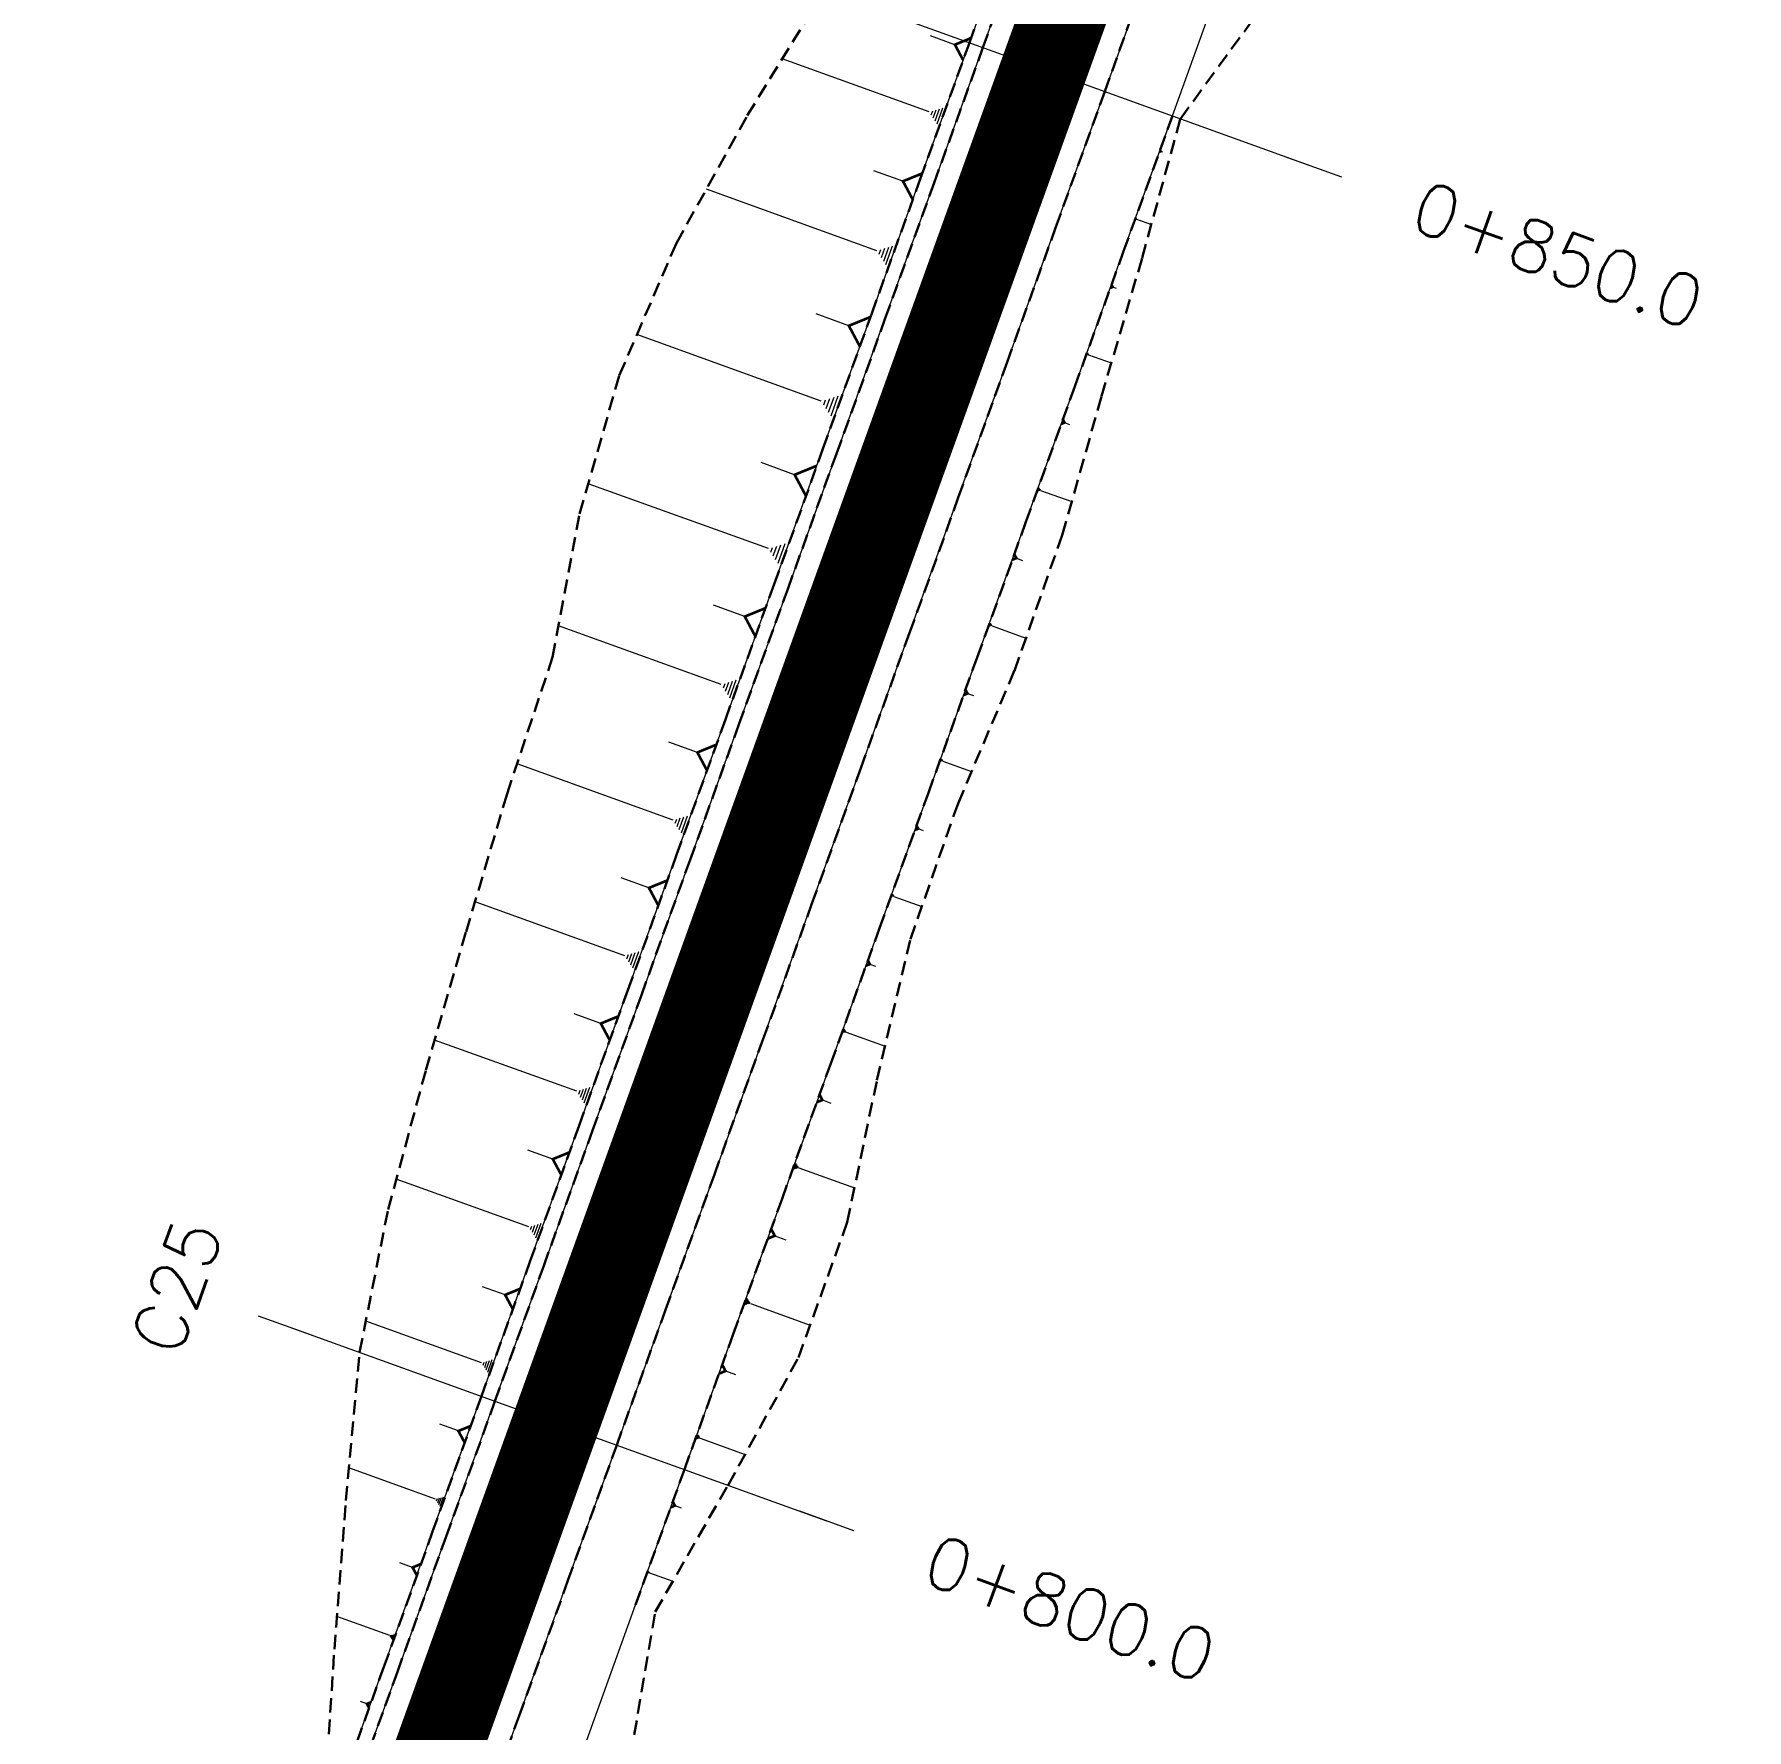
# Model space of a CAD drawing. Header units: metres. Extents: x 544752 to 548977, y 1840603 to 1844608.
# Drawn here: x 548067.3 to 548126.8, y 1841579.4 to 1841638.3 of the extents above; entities that cross this region are included whole.
import ezdxf

# ---------------------------------------------------------------- set-up
doc = ezdxf.new("R2010")
doc.units = ezdxf.units.M
doc.header["$MEASUREMENT"] = 0
for name, pattern in [('ACAD_ISO02W100', [15, 12, -3]), ('Anordnung Grundriss$0$GESTRICHELT', [0.75, 0.5, -0.25]), ('HIDDEN', [0.375, 0.25, -0.125])]:
    doc.linetypes.add(name, pattern=pattern)
doc.layers.add('C-ROAD', color=7, linetype='Continuous')
for name, color, linetype, lineweight in [('C-ROAD-CORR', 5, 'Continuous', 0), ('C-ROAD-SAMP', 150, 'HIDDEN', 0), ('C-ROAD-SAMP-TEXT', 11, 'Continuous', 0), ('C-TOPO-FEAT', 94, 'Continuous', 5)]:
    doc.layers.add(name, color=color, linetype=linetype, lineweight=lineweight)

msp = doc.modelspace()

# ---------------------------------------------------------------- linework, layer by layer
at = {"layer": 'C-ROAD-CORR', "color": 160, "linetype": 'Continuous'}
for p, q in [((548099.2906056925, 1841637.935994634, 486.0666819442425), (548098.442381861, 1841638.241799222, 485.4655718177587)), ((548098.4018345803, 1841635.598907869, 485.8678563057832), (548093.289073513, 1841637.442178163, 482.2445998753789)), ((548098.6726741255, 1841635.186667444, 486.1309233317746), (548098.8734204611, 1841635.743486513, 486.1309233317746)), ((548098.4695444666, 1841635.495847763, 485.933623062281), (548098.5197310506, 1841635.63505253, 485.933623062281)), ((548098.5372543529, 1841635.392787656, 485.9993898187789), (548098.6376275207, 1841635.671197191, 485.9993898187789)), ((548098.6049642392, 1841635.28972755, 486.0651565752767), (548098.755523991, 1841635.707341852, 486.0651565752767)), ((548106.4402684373, 1841634.230101681, 486.1924397292344), (548106.5024741964, 1841634.207675046, 486.1483564219971)), ((548097.4868066311, 1841633.189427502, 485.6644244176279), (548096.4743948055, 1841633.554425713, 484.9469593124464)), ((548096.5799411271, 1841630.777004382, 485.4720555577179), (548090.6531190599, 1841632.913762762, 481.2718991483176)), ((548105.5806381151, 1841631.913922309, 486.0380101927483), (548105.5605930323, 1841631.858322368, 486.0380101927483)), ((548105.5873991366, 1841631.903631469, 486.0314431982235), (548105.5723653244, 1841631.861931514, 486.0314431982235)), ((548105.5941601581, 1841631.89334063, 486.0248762036986), (548105.5841376166, 1841631.865540659, 486.0248762036986)), ((548105.6009211795, 1841631.88304979, 486.0183092091738), (548105.5959099088, 1841631.869149805, 486.0183092091738)), ((548105.607682201, 1841631.87275895, 486.0117422146489), (548106.1182056891, 1841631.688703257, 485.6499499291745)), ((548096.6584318765, 1841630.657534901, 485.548293789578), (548096.7166092389, 1841630.818904046, 485.548293789578)), ((548096.7369226259, 1841630.53806542, 485.6245320214381), (548096.8532773505, 1841630.860803711, 485.6245320214381)), ((548096.8154133753, 1841630.418595938, 485.7007702532983), (548096.9899454623, 1841630.902703376, 485.7007702532983)), ((548096.8939041247, 1841630.299126457, 485.7770084851584), (548097.126613574, 1841630.944603041, 485.7770084851584)), ((548104.7732955911, 1841629.516065296, 485.835338030342), (548104.8932425737, 1841629.472821595, 485.7503352949387)), ((548095.6048919092, 1841628.167058031, 485.2694466060652), (548094.4661103059, 1841628.577615512, 484.4624271281459)), ((548094.64658992, 1841625.551073912, 485.083625685719), (548088.2392276379, 1841627.861078312, 480.5429252138846)), ((548103.8954062455, 1841627.223641681, 485.7035545314955), (548103.8644029743, 1841627.137646524, 485.7035545314955)), ((548103.9058633627, 1841627.207725074, 485.6933975112645), (548103.8826109093, 1841627.143228706, 485.6933975112645)), ((548103.9163204799, 1841627.191808468, 485.6832404910335), (548103.9008188443, 1841627.148810889, 485.6832404910335)), ((548103.9267775972, 1841627.175891861, 485.6730834708025), (548103.9190267794, 1841627.154393072, 485.6730834708025)), ((548103.9372347144, 1841627.159975255, 485.6629264505714), (548104.7268497169, 1841626.875300524, 485.1033505975747)), ((548094.7314446131, 1841625.421917976, 485.1660452295728), (548094.794338932, 1841625.596370755, 485.1660452295728)), ((548094.8162993062, 1841625.292762041, 485.2484647734266), (548094.9420879439, 1841625.641667599, 485.2484647734266)), ((548094.9011539993, 1841625.163606106, 485.3308843172804), (548095.0898369559, 1841625.686964442, 485.3308843172804)), ((548094.9860086923, 1841625.034450171, 485.4133038611342), (548095.2375859679, 1841625.732261286, 485.4133038611342)), ((548103.1021962652, 1841624.803516604, 485.4928077687055), (548103.2716124224, 1841624.742438105, 485.3727477516149)), ((548093.72165958, 1841622.989408915, 484.9131587926778), (548092.5534850042, 1841623.410563251, 484.0853094197469)), ((548092.8122179317, 1841620.422159881, 484.7572558507287), (548086.5484094628, 1841622.680409764, 480.3182875486363)), ((548102.2107244928, 1841622.534058613, 485.3805587111786), (548102.1681913582, 1841622.41608256, 485.3805587111786)), ((548102.2250705265, 1841622.512222751, 485.3666243781379), (548102.1931706757, 1841622.423740711, 485.3666243781379)), ((548102.2394165603, 1841622.490386888, 485.3526900450973), (548102.218149993, 1841622.431398862, 485.3526900450973)), ((548102.253762594, 1841622.468551026, 485.3387557120566), (548102.2431293104, 1841622.439057013, 485.3387557120566)), ((548102.2681086278, 1841622.446715164, 485.324821379016), (548103.351374996, 1841622.056172227, 484.5571438397603)), ((548092.8951714969, 1841620.295897621, 484.8378288250771), (548092.9566566994, 1841620.466441871, 484.8378288250771)), ((548092.9781250621, 1841620.169635361, 484.9184017994255), (548093.1010954671, 1841620.510723861, 484.9184017994255)), ((548093.0610786274, 1841620.043373101, 484.9989747737739), (548093.2455342347, 1841620.555005851, 484.9989747737739)), ((548093.1440321925, 1841619.917110842, 485.0795477481223), (548093.3899730024, 1841620.599287841, 485.0795477481223)), ((548101.4275404527, 1841620.092250109, 485.164445007732), (548101.6392963587, 1841620.015907137, 485.0143801135981)), ((548091.9878089721, 1841618.06186905, 484.6247897518754), (548090.895285011, 1841618.455749565, 483.8505516415361)), ((548091.1714729138, 1841615.698667749, 484.5005908631585), (548085.5140327386, 1841617.738307638, 480.4913371107501)), ((548100.5185337368, 1841617.834953965, 485.0717664542406), (548100.4722739978, 1841617.706641263, 485.0717664542406)), ((548100.5341367197, 1841617.811204921, 485.0566112437163), (548100.4994419155, 1841617.714970394, 485.0566112437163)), ((548100.5497397026, 1841617.787455876, 485.041456033192), (548100.5266098331, 1841617.723299525, 485.041456033192)), ((548100.5653426854, 1841617.763706832, 485.0263008226677), (548100.5537777508, 1841617.731628657, 485.0263008226677)), ((548100.5809456684, 1841617.739957788, 485.0111456121434), (548101.7591240439, 1841617.315196847, 484.1762068541466)), ((548091.246396155, 1841615.584628314, 484.5733639666737), (548091.3019292793, 1841615.738663018, 484.5733639666737)), ((548091.3213193961, 1841615.470588878, 484.6461370701889), (548091.4323856449, 1841615.778658288, 484.6461370701889)), ((548091.3962426373, 1841615.356549443, 484.7189101737041), (548091.5628420104, 1841615.818653558, 484.7189101737041)), ((548091.4711658785, 1841615.242510007, 484.7916832772193), (548091.6932983759, 1841615.858648828, 484.7916832772193)), ((548099.7280368846, 1841615.389941812, 484.8653382145772), (548099.9323220808, 1841615.316292207, 484.7205675825329)), ((548090.3400443929, 1841613.340907634, 484.3689737811875), (548089.3437670479, 1841613.700088987, 483.6629426858062)), ((548098.8161323176, 1841613.122901974, 484.7780975384884), (548098.7767567615, 1841613.013684237, 484.7780975384884)), ((548098.8294133293, 1841613.102687164, 484.7651976636286), (548098.7998816622, 1841613.020773862, 484.7651976636286)), ((548089.4968905179, 1841610.987374785, 484.2315934949979), (548084.0729813409, 1841612.942821272, 480.3878359745075)), ((548098.842694341, 1841613.082472355, 484.7522977887687), (548098.8230065629, 1841613.027863486, 484.7522977887687)), ((548098.8559753526, 1841613.062257545, 484.7393979139089), (548098.8461314637, 1841613.034953111, 484.7393979139089)), ((548098.8692563643, 1841613.042042735, 484.726498039049), (548099.8721031133, 1841612.680492958, 484.0158114090746)), ((548089.5687210354, 1841610.878042734, 484.3013626294058), (548089.6219618322, 1841611.025719108, 484.3013626294058)), ((548089.6405515529, 1841610.768710682, 484.3711317638137), (548089.7470331464, 1841611.06406343, 484.3711317638137)), ((548089.7123820704, 1841610.659378631, 484.4409008982215), (548089.8721044607, 1841611.102407753, 484.4409008982215)), ((548089.7842125879, 1841610.55004658, 484.5106700326294), (548089.997175775, 1841611.140752075, 484.5106700326294)), ((548098.0169780117, 1841610.691799474, 484.5860674382223), (548098.1906284335, 1841610.629194424, 484.4630067281186)), ((548088.6573798027, 1841608.632528491, 484.1000723746922), (548087.6873876019, 1841608.982233433, 483.4126687521734)), ((548097.1192176364, 1841608.417807287, 484.4942077946211), (548097.081024517, 1841608.311869327, 484.4942077946211)), ((548097.1320998232, 1841608.398199522, 484.4816952992723), (548097.1034549834, 1841608.318746052, 484.4816952992723)), ((548097.1449820099, 1841608.378591757, 484.4691828039235), (548097.12588545, 1841608.325622777, 484.4691828039235)), ((548097.1578641966, 1841608.358983992, 484.4566703085747), (548097.1483159167, 1841608.332499502, 484.4566703085747)), ((548097.1707463833, 1841608.339376227, 484.4441578132259), (548098.1434779346, 1841607.988683685, 483.754812897248)), ((548087.8206994634, 1841606.27666178, 483.9731032481586), (548082.612596275, 1841608.154305146, 480.2822807906522)), ((548087.889671995, 1841606.171679822, 484.0400964148034), (548087.940794452, 1841606.313480462, 484.0400964148034)), ((548087.9586445265, 1841606.066697864, 484.1070895814481), (548088.0608894406, 1841606.350299144, 484.1070895814481)), ((548088.0276170581, 1841605.961715906, 484.1740827480929), (548088.1809844292, 1841606.387117826, 484.1740827480929)), ((548088.0965895897, 1841605.856733948, 484.2410759147376), (548088.3010794178, 1841606.423936508, 484.2410759147376)), ((548096.3351701538, 1841605.983111459, 484.2977144958238), (548096.5368231479, 1841605.910410824, 484.1548092244657)), ((548086.9846700275, 1841603.920560404, 483.8498727673199), (548086.0609186527, 1841604.253594443, 483.1952385951742)), ((548095.4378175507, 1841603.732385444, 484.2166832452836), (548095.3846843028, 1841603.585007383, 484.2166832452836)), ((548095.4557389048, 1841603.705107645, 484.1992761959331), (548095.415888969, 1841603.594574099, 484.1992761959331)), ((548095.4736602589, 1841603.677829846, 484.1818691465826), (548095.447093635, 1841603.604140816, 484.1818691465826)), ((548095.491581613, 1841603.650552047, 484.1644620972322), (548095.4782983011, 1841603.613707532, 484.1644620972322)), ((548095.5095029671, 1841603.623274248, 484.1470550478817), (548096.862741122, 1841603.135400151, 483.1880568115203)), ((548086.1491462793, 1841601.564276715, 483.7295468452998), (548081.2079514728, 1841603.345693348, 480.2278741442334)), ((548086.2145840602, 1841601.464674943, 483.7931067009957), (548086.263086559, 1841601.599208488, 483.7931067009957)), ((548086.280021841, 1841601.365073171, 483.8566665566916), (548086.3770268388, 1841601.634140262, 483.8566665566916)), ((548086.345459622, 1841601.265471399, 483.9202264123874), (548086.4909671185, 1841601.669072035, 483.9202264123874)), ((548086.4108974029, 1841601.165869627, 483.9837862680833), (548086.6049073982, 1841601.704003809, 483.9837862680833)), ((548094.6865756869, 1841601.262449237, 483.9974713733882), (548094.9828116825, 1841601.155649212, 483.7875380395444)), ((548085.3156362463, 1841599.207267034, 483.6139253518319), (548084.4454946909, 1841599.520973476, 482.9972828089167)), ((548093.7638848266, 1841599.056432378, 483.9482635658662), (548093.6880514659, 1841598.846090002, 483.9482635658662)), ((548093.7894627191, 1841599.017500687, 483.9234197043824), (548093.7325876986, 1841598.859743905, 483.9234197043824)), ((548093.8150406117, 1841598.978568997, 483.8985758428987), (548093.7771239313, 1841598.873397809, 483.8985758428987)), ((548093.8406185042, 1841598.939637306, 483.8737319814149), (548093.821660164, 1841598.887051712, 483.8737319814149)), ((548093.8661963968, 1841598.900705616, 483.8488881199311), (548095.7975783672, 1841598.204397111, 482.4801771530189)), ((548084.4836906715, 1841596.84969333, 483.5019587351692), (548079.8765904173, 1841598.51066104, 480.2370485620759)), ((548084.5447039342, 1841596.756826045, 483.5612210469778), (548084.5899269792, 1841596.882263222, 483.5612210469778)), ((548084.605717197, 1841596.663958759, 483.6204833587865), (548084.6961632868, 1841596.914833114, 483.6204833587865)), ((548084.6667304597, 1841596.571091474, 483.6797456705951), (548084.8023995945, 1841596.947403007, 483.6797456705951)), ((548084.7277437224, 1841596.478224188, 483.7390079824038), (548084.9086359021, 1841596.979972899, 483.7390079824038)), ((548093.0315749556, 1841596.544096624, 483.7134153015014), (548093.4095517879, 1841596.40782711, 483.4455547521445)), ((548083.6592828523, 1841594.489402088, 483.3986112645394), (548082.8681705509, 1841594.77461663, 482.837974321906)), ((548092.073640553, 1841594.359795912, 483.6970442703712), (548091.9920578285, 1841594.133506269, 483.6970442703712)), ((548092.1011576529, 1841594.317912586, 483.67031685264), (548092.0399706096, 1841594.148195353, 483.67031685264)), ((548092.1286747529, 1841594.27602926, 483.6435894349088), (548092.0878833906, 1841594.162884438, 483.6435894349088)), ((548092.1561918528, 1841594.234145934, 483.6168620171777), (548092.1357961717, 1841594.177573523, 483.6168620171777)), ((548092.1837089527, 1841594.192262607, 483.5901345994465), (548094.2615201157, 1841593.443162944, 482.1176537699263)), ((548082.8407311256, 1841592.126999587, 483.3019600199383), (548078.8155983787, 1841593.57815436, 480.4494723099628)), ((548082.8940372114, 1841592.045863269, 483.3537363344879), (548082.933547695, 1841592.155455261, 483.3537363344879)), ((548082.9473432973, 1841591.964726951, 483.4055126490375), (548083.0263642645, 1841592.183910934, 483.4055126490375)), ((548083.0006493832, 1841591.883590633, 483.457288963587), (548083.119180834, 1841592.212366607, 483.457288963587)), ((548083.053955469, 1841591.802454315, 483.5090652781366), (548083.2119974035, 1841592.240822281, 483.5090652781366)), ((548091.3196493392, 1841591.846266767, 483.4813472718312), (548091.6652539002, 1841591.721668216, 483.2364279549256)), ((548082.0342807221, 1841589.760234275, 483.2171619812075), (548081.3850452354, 1841589.994298897, 482.7570687710435)), ((548090.3581297143, 1841589.631120892, 483.4660740879564), (548090.2970543104, 1841589.461713319, 483.4660740879564)), ((548090.3787298842, 1841589.599765711, 483.4460650990175), (548090.3329233314, 1841589.472710032, 483.4460650990175)), ((548090.3993300542, 1841589.568410531, 483.4260561100787), (548090.3687923523, 1841589.483706744, 483.4260561100787)), ((548090.4199302241, 1841589.53705535, 483.4060471211398), (548090.4046613732, 1841589.494703457, 483.4060471211398)), ((548090.4405303941, 1841589.50570017, 483.386038132201), (548091.9960454459, 1841588.944900506, 482.2836924837312)), ((548081.2372318527, 1841587.39007949, 483.1415727138993), (548078.2288597989, 1841588.474668183, 481.0096320176885)), ((548081.2770726603, 1841587.329438451, 483.1802701749619), (548081.3066026763, 1841587.411347174, 483.1802701749619)), ((548081.3169134677, 1841587.268797412, 483.2189676360244), (548081.3759735, 1841587.432614858, 483.2189676360244)), ((548081.3567542753, 1841587.208156373, 483.257665097087), (548081.4453443235, 1841587.453882543, 483.257665097087)), ((548081.3965950828, 1841587.147515333, 483.2963625581496), (548081.5147151471, 1841587.475150227, 483.2963625581496)), ((548089.5595431961, 1841587.165807121, 483.2950704267426), (548089.7761915465, 1841587.087700309, 483.1415384079249)), ((548080.4418371434, 1841585.019328341, 483.0704330694209), (548079.9997461922, 1841585.178712499, 482.7571368170032)), ((548088.6340706034, 1841584.891606476, 483.2496612870507), (548088.6023857729, 1841584.803720848, 483.2496612870507)), ((548088.6447576042, 1841584.875339968, 483.2392809803615), (548088.6209939814, 1841584.809425747, 483.2392809803615)), ((548088.6554446052, 1841584.859073459, 483.2289006736723), (548088.6396021898, 1841584.815130645, 483.2289006736723)), ((548088.666131606, 1841584.84280695, 483.2185203669832), (548088.6582103983, 1841584.820835544, 483.2185203669832)), ((548088.6768186068, 1841584.826540442, 483.208140060294), (548089.48379208, 1841584.535607576, 482.636262793351)), ((548079.6477275533, 1841582.648113877, 483.0027503428371), (548077.8103198658, 1841583.310542448, 481.7006360583334)), ((548079.6720609152, 1841582.611076467, 483.0263853890245), (548079.690096809, 1841582.66110343, 483.0263853890245)), ((548079.6963942772, 1841582.574039056, 483.0500204352118), (548079.7324660645, 1841582.674092982, 483.0500204352118)), ((548079.720727639, 1841582.537001645, 483.0736554813992), (548079.7748353202, 1841582.687082535, 483.0736554813992)), ((548079.745061001, 1841582.499964234, 483.0972905275865), (548079.8172045758, 1841582.700072087, 483.0972905275865)), ((548078.8553373693, 1841580.276279526, 482.9395634769803), (548078.6323060589, 1841580.356687545, 482.7815080507976))]:
    msp.add_line(p, q, dxfattribs=at)
at = {"layer": 'C-ROAD-CORR', "color": 5, "linetype": 'Anordnung Grundriss$0$GESTRICHELT', "lineweight": 30, "extrusion": (-0.5218233232705644, 0.1881295483441912, 0.8320502943516543), "const_width": 0.1, "elevation": 60859.95173188388}
msp.add_lwpolyline([(-1918375.966312181, -90413.11784723487), (-1918375.56087496, -90413.65843019527), (-1918375.15543774, -90413.11784723478)], dxfattribs=at)
at = {"layer": 'C-ROAD-CORR', "color": 5, "linetype": 'Anordnung Grundriss$0$GESTRICHELT', "lineweight": 30, "extrusion": (-0.5218233229308508, 0.1881295493118105, -0.8320502943459249), "const_width": 0.1, "elevation": 60046.55716297137}
msp.add_lwpolyline([(-1918374.469540569, 90946.37127736957), (-1918374.499273913, 90946.3316329124), (-1918374.529007256, 90946.37127736982)], dxfattribs=at)
at = {"layer": 'C-ROAD-CORR', "color": 5, "linetype": 'Anordnung Grundriss$0$GESTRICHELT', "lineweight": 30, "extrusion": (-0.5218233232665743, 0.1881295484764277, 0.8320502943242576), "const_width": 0.1, "elevation": 60859.66557398521}
msp.add_lwpolyline([(-1918370.967758662, -90413.30914182497), (-1918370.483842246, -90413.9543637127), (-1918369.999925831, -90413.30914182481)], dxfattribs=at)
at = {"layer": 'C-ROAD-CORR', "color": 5, "linetype": 'Anordnung Grundriss$0$GESTRICHELT', "lineweight": 30, "extrusion": (-0.521823323379102, 0.1881295481433111, -0.8320502943290043), "const_width": 0.1, "elevation": 60046.83490769075}
msp.add_lwpolyline([(-1918369.442187033, 90946.18091336926), (-1918369.499519743, 90946.10446975555), (-1918369.556852454, 90946.18091336926)], dxfattribs=at)
at = {"layer": 'C-ROAD-CORR', "color": 5, "linetype": 'Anordnung Grundriss$0$GESTRICHELT', "lineweight": 30, "extrusion": (-0.5218233232194408, 0.1881295484180229, 0.8320502943670232), "const_width": 0.1, "elevation": 60859.37402176875}
msp.add_lwpolyline([(-1918365.665212029, -90413.50334808769), (-1918365.120892911, -90414.22910691203), (-1918364.576573793, -90413.50334808766)], dxfattribs=at)
at = {"layer": 'C-ROAD-CORR', "color": 5, "linetype": 'Anordnung Grundriss$0$GESTRICHELT', "lineweight": 30, "extrusion": (-0.5218233231042378, 0.1881295488245833, -0.8320502943473482), "const_width": 0.1, "elevation": 60047.10676433624}
msp.add_lwpolyline([(-1918364.418397343, 90946.00272690729), (-1918364.499375516, 90945.89475601017), (-1918364.580353688, 90946.00272690739)], dxfattribs=at)
at = {"layer": 'C-ROAD-CORR', "color": 5, "linetype": 'Anordnung Grundriss$0$GESTRICHELT', "lineweight": 30, "extrusion": (-0.5218233232557578, 0.1881295484157438, 0.8320502943447622), "const_width": 0.1, "elevation": 60859.08619403812}
msp.add_lwpolyline([(-1918360.16978409, -90413.69517311158), (-1918359.611415608, -90414.43966442013), (-1918359.053047127, -90413.69517311163)], dxfattribs=at)
at = {"layer": 'C-ROAD-CORR', "color": 5, "linetype": 'Anordnung Grundriss$0$GESTRICHELT', "lineweight": 30, "extrusion": (-0.5218233233126157, 0.188129548461596, -0.832050294298736), "const_width": 0.1, "elevation": 60047.36674201602}
msp.add_lwpolyline([(-1918359.398240602, 90945.8276954399), (-1918359.499456487, 90945.6927409264), (-1918359.600672372, 90945.82769543982)], dxfattribs=at)
at = {"layer": 'C-ROAD-CORR', "color": 5, "linetype": 'Anordnung Grundriss$0$GESTRICHELT', "lineweight": 30, "extrusion": (-0.5218233232358045, 0.1881295483822766, 0.8320502943648428), "const_width": 0.1, "elevation": 60858.82395364146}
msp.add_lwpolyline([(-1918354.910098021, -90413.86989733184), (-1918354.387889305, -90414.5661756201), (-1918353.865680588, -90413.86989733191)], dxfattribs=at)
at = {"layer": 'C-ROAD-CORR', "color": 5, "linetype": 'Anordnung Grundriss$0$GESTRICHELT', "lineweight": 30, "extrusion": (-0.5218233232973958, 0.1881295481271245, -0.8320502943839064), "const_width": 0.1, "elevation": 60047.61720370734}
msp.add_lwpolyline([(-1918354.401872284, 90945.65943453259), (-1918354.499517291, 90945.52924118952), (-1918354.597162298, 90945.65943453259)], dxfattribs=at)
at = {"layer": 'C-ROAD-CORR', "color": 5, "linetype": 'Anordnung Grundriss$0$GESTRICHELT', "lineweight": 30, "extrusion": (-0.5218233232252646, 0.1881295484291616, 0.8320502943608523), "const_width": 0.1, "elevation": 60858.58288365629}
msp.add_lwpolyline([(-1918349.864084333, -90414.03080883365), (-1918349.387879937, -90414.66574802865), (-1918348.91167554, -90414.0308088337)], dxfattribs=at)
at = {"layer": 'C-ROAD-CORR', "color": 5, "linetype": 'Anordnung Grundriss$0$GESTRICHELT', "lineweight": 30, "extrusion": (-0.5218233233401606, 0.1881295481105963, -0.8320502943608237), "const_width": 0.1, "elevation": 60047.85852820479}
msp.add_lwpolyline([(-1918349.416521113, 90945.49842665097), (-1918349.499523196, 90945.38775720813), (-1918349.582525278, 90945.49842665117)], dxfattribs=at)
at = {"layer": 'C-ROAD-CORR', "color": 5, "linetype": 'Anordnung Grundriss$0$GESTRICHELT', "lineweight": 30, "extrusion": (-0.5218233232580768, 0.1881295483697704, 0.8320502943537027), "const_width": 0.1, "elevation": 60858.35128518556}
msp.add_lwpolyline([(-1918344.851533624, -90414.18492932901), (-1918344.3878931, -90414.80311669443), (-1918343.924252576, -90414.18492932923)], dxfattribs=at)
at = {"layer": 'C-ROAD-CORR', "color": 5, "linetype": 'Anordnung Grundriss$0$GESTRICHELT', "lineweight": 30, "extrusion": (-0.5218233234158879, 0.188129548541612, -0.8320502942158768), "const_width": 0.1, "elevation": 60048.09096789818}
msp.add_lwpolyline([(-1918344.403061723, 90945.34504556003), (-1918344.49944858, 90945.21652975028), (-1918344.595835438, 90945.34504556035)], dxfattribs=at)
at = {"layer": 'C-ROAD-CORR', "color": 5, "linetype": 'Anordnung Grundriss$0$GESTRICHELT', "lineweight": 30, "extrusion": (-0.5218233232899911, 0.1881295483699212, 0.8320502943336531), "const_width": 0.1, "elevation": 60858.12948785022}
msp.add_lwpolyline([(-1918339.82943336, -90414.33274980025), (-1918339.3878952, -90414.92146734659), (-1918338.94635704, -90414.33274980009)], dxfattribs=at)
at = {"layer": 'C-ROAD-CORR', "color": 5, "linetype": 'Anordnung Grundriss$0$GESTRICHELT', "lineweight": 30, "extrusion": (-0.5218233234231378, 0.1881295482251037, -0.8320502942828937), "const_width": 0.1, "elevation": 60048.31237737922}
msp.add_lwpolyline([(-1918339.357911564, 90945.19619138428), (-1918339.49950756, 90945.00739672245), (-1918339.641103557, 90945.19619138421)], dxfattribs=at)
at = {"layer": 'C-ROAD-CORR', "color": 5, "linetype": 'Anordnung Grundriss$0$GESTRICHELT', "lineweight": 30, "extrusion": (-0.521823323263506, 0.1881295484662184, 0.8320502943284902), "const_width": 0.1, "elevation": 60857.91759058968}
msp.add_lwpolyline([(-1918334.803789171, -90414.47442849717), (-1918334.387875635, -90415.0289798792), (-1918333.971962098, -90414.47442849725)], dxfattribs=at)
at = {"layer": 'C-ROAD-CORR', "color": 5, "linetype": 'Anordnung Grundriss$0$GESTRICHELT', "lineweight": 30, "extrusion": (-0.5218233232224643, 0.1881295484400132, -0.8320502943601548), "const_width": 0.1, "elevation": 60048.52518848102}
msp.add_lwpolyline([(-1918334.31878768, 90945.05544042583), (-1918334.49945447, 90944.81455137343), (-1918334.680121259, 90945.05544042589)], dxfattribs=at)
at = {"layer": 'C-ROAD-CORR', "color": 5, "linetype": 'Anordnung Grundriss$0$GESTRICHELT', "lineweight": 30, "extrusion": (-0.5218233232488462, 0.1881295484882921, 0.8320502943326933), "const_width": 0.1, "elevation": 60857.71524115813}
msp.add_lwpolyline([(-1918329.766009414, -90414.60943509644), (-1918329.387870578, -90415.11362021133), (-1918329.009731742, -90414.6094350966)], dxfattribs=at)
at = {"layer": 'C-ROAD-CORR', "color": 5, "linetype": 'Anordnung Grundriss$0$GESTRICHELT', "lineweight": 30, "extrusion": (-0.5218233233030797, 0.1881295482172668, -0.8320502943599605), "const_width": 0.1, "elevation": 60048.72734846528}
msp.add_lwpolyline([(-1918329.334307639, 90944.91968251657), (-1918329.499501009, 90944.69942469092), (-1918329.664694378, 90944.91968251667)], dxfattribs=at)
at = {"layer": 'C-ROAD-CORR', "color": 5, "linetype": 'Anordnung Grundriss$0$GESTRICHELT', "lineweight": 30, "extrusion": (-0.5218233232731445, 0.1881295483995276, 0.8320502943375246), "const_width": 0.1, "elevation": 60857.52235725225}
msp.add_lwpolyline([(-1918324.698212627, -90414.73764304881), (-1918324.387888605, -90415.15140841158), (-1918324.077564583, -90414.73764304888)], dxfattribs=at)
at = {"layer": 'C-ROAD-CORR', "color": 5, "linetype": 'Anordnung Grundriss$0$GESTRICHELT', "lineweight": 30, "extrusion": (-0.5218233232468711, 0.1881295487409179, -0.8320502942768123), "const_width": 0.1, "elevation": 60048.92126704406}
msp.add_lwpolyline([(-1918324.395846088, 90944.79253027635), (-1918324.499400482, 90944.65445775112), (-1918324.602954876, 90944.7925302764)], dxfattribs=at)
at = {"layer": 'C-ROAD-CORR', "color": 5, "linetype": 'Anordnung Grundriss$0$GESTRICHELT', "lineweight": 30, "extrusion": (-0.521823323174653, 0.1881295483587098, 0.832050294408523), "const_width": 0.1, "elevation": 60857.33931997183}
msp.add_lwpolyline([(-1918319.599201883, -90414.85964721716), (-1918319.387889586, -90415.14139694694), (-1918319.176577288, -90414.85964721713)], dxfattribs=at)
at = {"layer": 'C-ROAD-CORR', "color": 5, "linetype": 'Anordnung Grundriss$0$GESTRICHELT', "lineweight": 30, "extrusion": (-0.5218233234889427, 0.1881295481194814, 0.8320502942655055), "const_width": 0.1, "elevation": 60857.16538195899}
msp.add_lwpolyline([(-1918314.494560093, -90414.97422732205), (-1918314.387954748, -90415.11636778252), (-1918314.281349402, -90414.97422732205)], dxfattribs=at)
at = {"layer": 'C-ROAD-CORR', "color": 11, "linetype": 'Anordnung Grundriss$0$GESTRICHELT', "lineweight": 30}
msp.add_polyline3d([(548077.3925423214, 1841576.984218731, 482.6228330997363), (548077.7221988144, 1841582.180389031, 481.8546467788871), (548078.1252935375, 1841587.350083126, 481.150150999782), (548078.5990397397, 1841592.494305705, 480.5073708776085), (548079.5896503062, 1841597.452186557, 480.2425237527853), (548080.9022089156, 1841602.293997588, 480.2174784265212), (548082.3007761082, 1841607.104800507, 480.2650318645074), (548083.7271442899, 1841611.905580517, 480.3439341358655), (548085.3091169075, 1841616.650261478, 480.5447556105355), (548086.2464694346, 1841621.627343103, 480.3004017922387), (548087.6276426063, 1841626.444416974, 480.3822171349775), (548089.6131552596, 1841631.043612287, 480.9039563987859), (548092.0751713496, 1841635.471016933, 481.7750261123214), (548094.7536458847, 1841639.820383232, 482.8111403928766)], dxfattribs=at)
at = {"layer": 'C-ROAD-CORR', "color": 92, "linetype": 'Anordnung Grundriss$0$GESTRICHELT', "lineweight": 30}
msp.add_polyline3d([(548077.3925423214, 1841576.984218731, 482.6228330997363), (548077.7221988144, 1841582.180389031, 481.8546467788871), (548078.1252935375, 1841587.350083126, 481.150150999782), (548078.5990397397, 1841592.494305705, 480.5073708776085), (548079.5896503062, 1841597.452186557, 480.2425237527853), (548080.9022089156, 1841602.293997588, 480.2174784265212), (548082.3007761082, 1841607.104800507, 480.2650318645074), (548083.7271442899, 1841611.905580517, 480.3439341358655), (548085.3091169075, 1841616.650261478, 480.5447556105355), (548086.2464694346, 1841621.627343103, 480.3004017922387), (548087.6276426063, 1841626.444416974, 480.3822171349775), (548089.6131552596, 1841631.043612287, 480.9039563987859), (548092.0751713496, 1841635.471016933, 481.7750261123214), (548094.7536458847, 1841639.820383232, 482.8111403928766)], dxfattribs=at)
at = {"layer": 'C-ROAD-SAMP', "color": 1, "linetype": 'Continuous', "lineweight": 13}
for points in [[(548092.9727949476, 1841640.462421769), (548102.3800986912, 1841637.070868102), (548111.7874024349, 1841633.679314435)], [(548076.015026614, 1841593.425903051), (548085.4223303576, 1841590.034349384), (548094.8296341012, 1841586.642795717)]]:
    msp.add_lwpolyline(points, dxfattribs=at)
at = {"layer": 'C-ROAD-SAMP-TEXT', "color": 1, "linetype": 'Continuous', "lineweight": -3}
for p, q in [((548103.3208290656, 1841636.731712735), (548101.4393683169, 1841637.410023469)), ((548086.363060732, 1841589.695194017), (548084.4815999833, 1841590.373504751))]:
    msp.add_line(p, q, dxfattribs=at)
at = {"layer": 'C-ROAD-SAMP-TEXT', "color": 4, "linetype": 'Continuous', "lineweight": 5}
for p, q in [((548110.8466720604, 1841634.018469802), (548112.7281328092, 1841633.340159069)), ((548093.8889037268, 1841586.981951084), (548095.7703644756, 1841586.303640351))]:
    msp.add_line(p, q, dxfattribs=at)

# ---------------------------------------------------------------- texts
at = {"layer": 'C-ROAD-SAMP-TEXT', "color": 1, "linetype": 'Continuous', "lineweight": -3, "char_height": 1.8, "width": 11.25428571428572, "attachment_point": 5, "rotation": 340.17457719365484, "bg_fill": 3, "box_fill_scale": 1.416666666666667, "bg_fill_color": 256, "bg_fill_true_color": 13158600, "bg_fill_transparency": 0}
for s, insert in [('{\\Fsimplex.shx|c0;0+850.0}', (548120.2539758042, 1841630.626916135)), ('{\\Fsimplex.shx|c0;0+800.0}', (548103.2962074706, 1841583.590397417))]:
    msp.add_mtext(s, dxfattribs=dict(at, insert=insert))
at = {"layer": 'C-ROAD-SAMP-TEXT', "color": 1, "linetype": 'Continuous', "lineweight": 13, "insert": (548072.2521051165, 1841594.782524517), "char_height": 1.8, "width": 4.761428571428572, "attachment_point": 5, "rotation": 70.17457719365486, "bg_fill": 3, "box_fill_scale": 1.416666666666667, "bg_fill_color": 256, "bg_fill_true_color": 13158600, "bg_fill_transparency": 0}
msp.add_mtext('{\\Fsimplex.shx|c0;C25}', dxfattribs=at)

# ---------------------------------------------------------------- next in the draw order: linework, layer by layer
at = {"layer": 'C-ROAD', "color": 1, "linetype": 'ACAD_ISO02W100', "lineweight": 60, "ltscale": 0.1, "const_width": 3, "flags": 128}
msp.add_lwpolyline([(548068.792234353, 1841543.906710026), (548107.136222319, 1841650.263140437)], dxfattribs=at)
at = {"layer": 'C-ROAD-CORR', "color": 11, "linetype": 'Anordnung Grundriss$0$GESTRICHELT', "lineweight": 30}
for points in [[(548077.747991328, 1841576.856071026, 482.8747288723454), (548079.4437681613, 1841581.559722898, 483.0746699962277), (548081.1395449947, 1841586.26337477, 483.2862582481526), (548082.8353218281, 1841590.967026642, 483.5094936281203), (548084.5310986615, 1841595.670678514, 483.7443761361306), (548086.2268754948, 1841600.374330385, 483.9909057721836), (548087.9226523282, 1841605.077982257, 484.2490825362793), (548089.6184291615, 1841609.781634129, 484.5189064284176), (548091.3142059948, 1841614.485286001, 484.8003774485987), (548093.0099828283, 1841619.188937873, 485.0934955968224), (548094.7057596616, 1841623.892589745, 485.3982608730888), (548096.401536495, 1841628.596241616, 485.7146732773979), (548098.0973133283, 1841633.299893488, 486.0427328097496), (548099.7930901616, 1841638.00354536, 486.382439470144), (548101.488866995, 1841642.707197232, 486.7337932585812)], [(548088.0221634834, 1841578.467010161, 483.4135371613757), (548088.8734926161, 1841583.475105237, 482.725447570183), (548091.4066268278, 1841587.876870132, 482.3552735445779), (548093.853092137, 1841592.3098812, 482.0581662310961), (548095.5483302078, 1841597.013727308, 482.3050776716264), (548096.5828699331, 1841601.955770668, 483.0318528255708), (548097.7445148721, 1841606.851989617, 483.680199554059), (548099.4004674703, 1841611.56999906, 483.9898927841266), (548101.3580578889, 1841616.179260992, 484.0974717014661), (548103.0227396697, 1841620.89412336, 484.4242730845909), (548104.3867870556, 1841625.717371479, 484.9757719397688), (548105.7982652105, 1841630.523519693, 485.5053051966597), (548107.1262234019, 1841635.359778814, 486.1056736094918), (548110.2050495151, 1841639.564808978, 487.219128744403)], [(548088.1950228023, 1841583.71970952, 483.2062582481526), (548089.8907996358, 1841588.423361392, 483.4294936281202), (548091.5865764691, 1841593.127013264, 483.6643761361306), (548093.2823533025, 1841597.830665135, 483.9109057721835), (548094.9781301358, 1841602.534317007, 484.1690825362792), (548096.6739069691, 1841607.237968879, 484.4389064284176), (548098.3696838025, 1841611.941620751, 484.7203774485986), (548100.0654606359, 1841616.645272623, 485.0134955968223), (548101.7612374693, 1841621.348924495, 485.3182608730887), (548103.4570143026, 1841626.052576366, 485.6346732773978), (548105.152791136, 1841630.756228238, 485.9627328097496), (548106.8485679693, 1841635.45988011, 486.302439470144)]]:
    msp.add_polyline3d(points, dxfattribs=at)
at = {"layer": 'C-ROAD-CORR', "color": 92, "linetype": 'Anordnung Grundriss$0$GESTRICHELT', "lineweight": 30}
for points in [[(548077.747991328, 1841576.856071026, 482.8747288723454), (548079.4437681613, 1841581.559722898, 483.0746699962277), (548081.1395449947, 1841586.26337477, 483.2862582481526), (548082.8353218281, 1841590.967026642, 483.5094936281203), (548084.5310986615, 1841595.670678514, 483.7443761361306), (548086.2268754948, 1841600.374330385, 483.9909057721836), (548087.9226523282, 1841605.077982257, 484.2490825362793), (548089.6184291615, 1841609.781634129, 484.5189064284176), (548091.3142059948, 1841614.485286001, 484.8003774485987), (548093.0099828283, 1841619.188937873, 485.0934955968224), (548094.7057596616, 1841623.892589745, 485.3982608730888), (548096.401536495, 1841628.596241616, 485.7146732773979), (548098.0973133283, 1841633.299893488, 486.0427328097496), (548099.7930901616, 1841638.00354536, 486.382439470144), (548101.488866995, 1841642.707197232, 486.7337932585812)], [(548088.1950228023, 1841583.71970952, 483.2062582481526), (548089.8907996358, 1841588.423361392, 483.4294936281202), (548091.5865764691, 1841593.127013264, 483.6643761361306), (548093.2823533025, 1841597.830665135, 483.9109057721835), (548094.9781301358, 1841602.534317007, 484.1690825362792), (548096.6739069691, 1841607.237968879, 484.4389064284176), (548098.3696838025, 1841611.941620751, 484.7203774485986), (548100.0654606359, 1841616.645272623, 485.0134955968223), (548101.7612374693, 1841621.348924495, 485.3182608730887), (548103.4570143026, 1841626.052576366, 485.6346732773978), (548105.152791136, 1841630.756228238, 485.9627328097496), (548106.8485679693, 1841635.45988011, 486.302439470144)], [(548088.8734926161, 1841583.475105237, 482.725447570183), (548091.4066268278, 1841587.876870132, 482.3552735445779), (548093.853092137, 1841592.3098812, 482.0581662310961), (548095.5483302078, 1841597.013727308, 482.3050776716264), (548096.5828699331, 1841601.955770668, 483.0318528255708), (548097.7445148721, 1841606.851989617, 483.680199554059), (548099.4004674703, 1841611.56999906, 483.9898927841266), (548101.3580578889, 1841616.179260992, 484.0974717014661), (548103.0227396697, 1841620.89412336, 484.4242730845909), (548104.3867870556, 1841625.717371479, 484.9757719397688), (548105.7982652105, 1841630.523519693, 485.5053051966597), (548107.1262234019, 1841635.359778814, 486.1056736094918)]]:
    msp.add_polyline3d(points, dxfattribs=at)
at = {"layer": 'C-ROAD-CORR', "color": 5, "linetype": 'Anordnung Grundriss$0$GESTRICHELT', "lineweight": 30}
for points in [[(548078.2183565152, 1841576.686493343, 482.8947288723454), (548079.9141333485, 1841581.390145215, 483.0946699962277), (548081.6099101818, 1841586.093797087, 483.3062582481526), (548083.3056870153, 1841590.797448959, 483.5294936281202), (548085.0014638486, 1841595.50110083, 483.7643761361306), (548086.697240682, 1841600.204752702, 484.0109057721835), (548088.3930175153, 1841604.908404574, 484.2690825362793), (548090.0887943486, 1841609.612056446, 484.5389064284176), (548091.784571182, 1841614.315708318, 484.8203774485987), (548093.4803480154, 1841619.019360189, 485.1134955968224), (548095.1761248488, 1841623.723012061, 485.4182608730887), (548096.8719016821, 1841628.426663933, 485.7346732773979), (548098.5676785155, 1841633.130315805, 486.0627328097496), (548100.2634553488, 1841637.833967677, 486.402439470144), (548101.9592321821, 1841642.537619549, 486.7537932585811)], [(548082.4516431998, 1841575.160294193, 482.8947288723454), (548084.1474200331, 1841579.863946065, 483.0946699962277), (548085.8431968665, 1841584.567597937, 483.3062582481526), (548087.5389736999, 1841589.271249809, 483.5294936281202), (548089.2347505332, 1841593.97490168, 483.7643761361306), (548090.9305273666, 1841598.678553552, 484.0109057721835), (548092.6263041999, 1841603.382205424, 484.2690825362793), (548094.3220810333, 1841608.085857296, 484.5389064284176), (548096.0178578666, 1841612.789509168, 484.8203774485987), (548097.7136347, 1841617.493161039, 485.1134955968224), (548099.4094115334, 1841622.196812911, 485.4182608730887), (548101.1051883667, 1841626.900464783, 485.7346732773979), (548102.8009652001, 1841631.604116655, 486.0627328097496), (548104.4967420334, 1841636.307768527, 486.402439470144), (548106.1925188667, 1841641.011420399, 486.7537932585811)]]:
    msp.add_polyline3d(points, dxfattribs=at)
at = {"layer": 'C-ROAD-CORR', "color": 160, "linetype": 'Anordnung Grundriss$0$GESTRICHELT', "lineweight": 30}
for points in [[(548078.2183565152, 1841576.686493343, 482.7447288723454), (548079.9141333485, 1841581.390145215, 482.9446699962277), (548081.6099101818, 1841586.093797087, 483.1562582481527), (548083.3056870153, 1841590.797448959, 483.3794936281203), (548085.0014638486, 1841595.50110083, 483.6143761361306), (548086.697240682, 1841600.204752702, 483.8609057721836), (548088.3930175153, 1841604.908404574, 484.1190825362793), (548090.0887943486, 1841609.612056446, 484.3889064284176), (548091.784571182, 1841614.315708318, 484.6703774485987), (548093.4803480154, 1841619.019360189, 484.9634955968224), (548095.1761248488, 1841623.723012061, 485.2682608730888), (548096.8719016821, 1841628.426663933, 485.5846732773979), (548098.5676785155, 1841633.130315805, 485.9127328097496), (548100.2634553488, 1841637.833967677, 486.2524394701441), (548101.9592321821, 1841642.537619549, 486.6037932585812)], [(548082.4516431998, 1841575.160294193, 482.7447288723454), (548084.1474200331, 1841579.863946065, 482.9446699962277), (548085.8431968665, 1841584.567597937, 483.1562582481527), (548087.5389736999, 1841589.271249809, 483.3794936281203), (548089.2347505332, 1841593.97490168, 483.6143761361306), (548090.9305273666, 1841598.678553552, 483.8609057721836), (548092.6263041999, 1841603.382205424, 484.1190825362793), (548094.3220810333, 1841608.085857296, 484.3889064284176), (548096.0178578666, 1841612.789509168, 484.6703774485987), (548097.7136347, 1841617.493161039, 484.9634955968224), (548099.4094115334, 1841622.196812911, 485.2682608730888), (548101.1051883667, 1841626.900464783, 485.5846732773979), (548102.8009652001, 1841631.604116655, 485.9127328097496), (548104.4967420334, 1841636.307768527, 486.2524394701441), (548106.1925188667, 1841641.011420399, 486.6037932585812)]]:
    msp.add_polyline3d(points, dxfattribs=at)
at = {"layer": 'C-ROAD-CORR', "color": 150, "linetype": 'Anordnung Grundriss$0$GESTRICHELT', "lineweight": 30}
msp.add_polyline3d([(548080.3349998575, 1841575.923393768, 482.9622288723453), (548082.0307766908, 1841580.62704564, 483.1621699962276), (548083.7265535241, 1841585.330697512, 483.3737582481526), (548085.4223303576, 1841590.034349384, 483.5969936281202), (548087.1181071909, 1841594.738001255, 483.8318761361306), (548088.8138840243, 1841599.441653127, 484.0784057721835), (548090.5096608576, 1841604.145304999, 484.3365825362793), (548092.205437691, 1841608.848956871, 484.6064064284176), (548093.9012145243, 1841613.552608743, 484.8878774485987), (548095.5969913577, 1841618.256260614, 485.1809955968224), (548097.2927681911, 1841622.959912486, 485.4857608730887), (548098.9885450244, 1841627.663564358, 485.8021732773979), (548100.6843218578, 1841632.36721623, 486.1302328097496), (548102.3800986911, 1841637.070868102, 486.469939470144), (548104.0758755244, 1841641.774519974, 486.8212932585811)], dxfattribs=at)
msp.add_polyline3d([(548080.3349998575, 1841575.923393768, 482.9622288723453), (548082.0307766908, 1841580.62704564, 483.1621699962276), (548083.7265535241, 1841585.330697512, 483.3737582481526), (548085.4223303576, 1841590.034349384, 483.5969936281202), (548087.1181071909, 1841594.738001255, 483.8318761361306), (548088.8138840243, 1841599.441653127, 484.0784057721835), (548090.5096608576, 1841604.145304999, 484.3365825362793), (548092.205437691, 1841608.848956871, 484.6064064284176), (548093.9012145243, 1841613.552608743, 484.8878774485987), (548095.5969913577, 1841618.256260614, 485.1809955968224), (548097.2927681911, 1841622.959912486, 485.4857608730887), (548098.9885450244, 1841627.663564358, 485.8021732773979), (548100.6843218578, 1841632.36721623, 486.1302328097496), (548102.3800986911, 1841637.070868102, 486.469939470144), (548104.0758755244, 1841641.774519974, 486.8212932585811)], dxfattribs=at)
at = {"layer": 'C-ROAD-SAMP-TEXT', "color": 4, "linetype": 'Continuous', "lineweight": 9}
msp.add_line((548075.0742962395, 1841593.765058417), (548076.9557569883, 1841593.086747684), dxfattribs=at)
at = {"layer": 'C-TOPO-FEAT', "color": 94, "linetype": 'Continuous', "lineweight": 0, "ltscale": 2}
for points in [[(548077.747991328, 1841576.856071026, 482.8747288723454), (548079.4437681613, 1841581.559722898, 483.0746699962277), (548081.1395449947, 1841586.26337477, 483.2862582481526), (548082.8353218281, 1841590.967026642, 483.5094936281203), (548084.5310986615, 1841595.670678514, 483.7443761361306), (548086.2268754948, 1841600.374330385, 483.9909057721836), (548087.9226523282, 1841605.077982257, 484.2490825362793), (548089.6184291615, 1841609.781634129, 484.5189064284176), (548091.3142059948, 1841614.485286001, 484.8003774485987), (548093.0099828283, 1841619.188937873, 485.0934955968224), (548094.7057596616, 1841623.892589745, 485.3982608730888), (548096.401536495, 1841628.596241616, 485.7146732773979), (548098.0973133283, 1841633.299893488, 486.0427328097496), (548099.7930901616, 1841638.00354536, 486.382439470144), (548101.488866995, 1841642.707197232, 486.7337932585812)], [(548078.2183565152, 1841576.686493343, 482.4447288723454), (548079.9141333485, 1841581.390145215, 482.6446699962277), (548081.6099101818, 1841586.093797087, 482.8562582481526), (548083.3056870153, 1841590.797448959, 483.0794936281202), (548085.0014638486, 1841595.50110083, 483.3143761361306), (548086.697240682, 1841600.204752702, 483.5609057721836), (548088.3930175153, 1841604.908404574, 483.8190825362793), (548090.0887943486, 1841609.612056446, 484.0889064284176), (548091.784571182, 1841614.315708318, 484.3703774485987), (548093.4803480154, 1841619.019360189, 484.6634955968224), (548095.1761248488, 1841623.723012061, 484.9682608730888), (548096.8719016821, 1841628.426663933, 485.2846732773979), (548098.5676785155, 1841633.130315805, 485.6127328097496), (548100.2634553488, 1841637.833967677, 485.952439470144), (548101.9592321821, 1841642.537619549, 486.3037932585812)], [(548080.3349998575, 1841575.923393768, 482.8122288723454), (548082.0307766908, 1841580.62704564, 483.0121699962277), (548083.7265535241, 1841585.330697512, 483.2237582481526), (548085.4223303576, 1841590.034349384, 483.4469936281203), (548087.1181071909, 1841594.738001255, 483.6818761361306), (548088.8138840243, 1841599.441653127, 483.9284057721836), (548090.5096608576, 1841604.145304999, 484.1865825362793), (548092.205437691, 1841608.848956871, 484.4564064284176), (548093.9012145243, 1841613.552608743, 484.7378774485987), (548095.5969913577, 1841618.256260614, 485.0309955968224), (548097.2927681911, 1841622.959912486, 485.3357608730888), (548098.9885450244, 1841627.663564358, 485.6521732773979), (548100.6843218578, 1841632.36721623, 485.9802328097496), (548102.3800986911, 1841637.070868102, 486.319939470144), (548104.0758755244, 1841641.774519974, 486.6712932585812)], [(548080.3349998575, 1841575.923393768, 482.8122288723454), (548082.0307766908, 1841580.62704564, 483.0121699962277), (548083.7265535241, 1841585.330697512, 483.2237582481526), (548085.4223303576, 1841590.034349384, 483.4469936281203), (548087.1181071909, 1841594.738001255, 483.6818761361306), (548088.8138840243, 1841599.441653127, 483.9284057721836), (548090.5096608576, 1841604.145304999, 484.1865825362793), (548092.205437691, 1841608.848956871, 484.4564064284176), (548093.9012145243, 1841613.552608743, 484.7378774485987), (548095.5969913577, 1841618.256260614, 485.0309955968224), (548097.2927681911, 1841622.959912486, 485.3357608730888), (548098.9885450244, 1841627.663564358, 485.6521732773979), (548100.6843218578, 1841632.36721623, 485.9802328097496), (548102.3800986911, 1841637.070868102, 486.319939470144), (548104.0758755244, 1841641.774519974, 486.6712932585812)], [(548080.3349998575, 1841575.923393768, 482.5122288723454), (548082.0307766908, 1841580.62704564, 482.7121699962277), (548083.7265535241, 1841585.330697512, 482.9237582481526), (548085.4223303576, 1841590.034349384, 483.1469936281202), (548087.1181071909, 1841594.738001255, 483.3818761361306), (548088.8138840243, 1841599.441653127, 483.6284057721836), (548090.5096608576, 1841604.145304999, 483.8865825362793), (548092.205437691, 1841608.848956871, 484.1564064284176), (548093.9012145243, 1841613.552608743, 484.4378774485987), (548095.5969913577, 1841618.256260614, 484.7309955968224), (548097.2927681911, 1841622.959912486, 485.0357608730887), (548098.9885450244, 1841627.663564358, 485.3521732773979), (548100.6843218578, 1841632.36721623, 485.6802328097496), (548102.3800986911, 1841637.070868102, 486.019939470144), (548104.0758755244, 1841641.774519974, 486.3712932585811)], [(548080.3349998575, 1841575.923393768, 482.5122288723454), (548082.0307766908, 1841580.62704564, 482.7121699962277), (548083.7265535241, 1841585.330697512, 482.9237582481526), (548085.4223303576, 1841590.034349384, 483.1469936281202), (548087.1181071909, 1841594.738001255, 483.3818761361306), (548088.8138840243, 1841599.441653127, 483.6284057721836), (548090.5096608576, 1841604.145304999, 483.8865825362793), (548092.205437691, 1841608.848956871, 484.1564064284176), (548093.9012145243, 1841613.552608743, 484.4378774485987), (548095.5969913577, 1841618.256260614, 484.7309955968224), (548097.2927681911, 1841622.959912486, 485.0357608730887), (548098.9885450244, 1841627.663564358, 485.3521732773979), (548100.6843218578, 1841632.36721623, 485.6802328097496), (548102.3800986911, 1841637.070868102, 486.019939470144), (548104.0758755244, 1841641.774519974, 486.3712932585811)], [(548082.4516431998, 1841575.160294193, 482.4447288723454), (548084.1474200331, 1841579.863946065, 482.6446699962277), (548085.8431968665, 1841584.567597937, 482.8562582481526), (548087.5389736999, 1841589.271249809, 483.0794936281202), (548089.2347505332, 1841593.97490168, 483.3143761361306), (548090.9305273666, 1841598.678553552, 483.5609057721836), (548092.6263041999, 1841603.382205424, 483.8190825362793), (548094.3220810333, 1841608.085857296, 484.0889064284176), (548096.0178578666, 1841612.789509168, 484.3703774485987), (548097.7136347, 1841617.493161039, 484.6634955968224), (548099.4094115334, 1841622.196812911, 484.9682608730888), (548101.1051883667, 1841626.900464783, 485.2846732773979), (548102.8009652001, 1841631.604116655, 485.6127328097496), (548104.4967420334, 1841636.307768527, 485.952439470144), (548106.1925188667, 1841641.011420399, 486.3037932585812)], [(548086.499245969, 1841579.016057648, 482.9946699962276), (548088.1950228023, 1841583.71970952, 483.2062582481526), (548089.8907996358, 1841588.423361392, 483.4294936281202), (548091.5865764691, 1841593.127013264, 483.6643761361306), (548093.2823533025, 1841597.830665135, 483.9109057721835), (548094.9781301358, 1841602.534317007, 484.1690825362792), (548096.6739069691, 1841607.237968879, 484.4389064284176), (548098.3696838025, 1841611.941620751, 484.7203774485986), (548100.0654606359, 1841616.645272623, 485.0134955968223), (548101.7612374693, 1841621.348924495, 485.3182608730887), (548103.4570143026, 1841626.052576366, 485.6346732773978), (548105.152791136, 1841630.756228238, 485.9627328097496), (548106.8485679693, 1841635.45988011, 486.302439470144), (548108.5443448026, 1841640.163531982, 486.6537932585811)]]:
    msp.add_polyline3d(points, dxfattribs=at)

doc.saveas('drawing.dxf')
